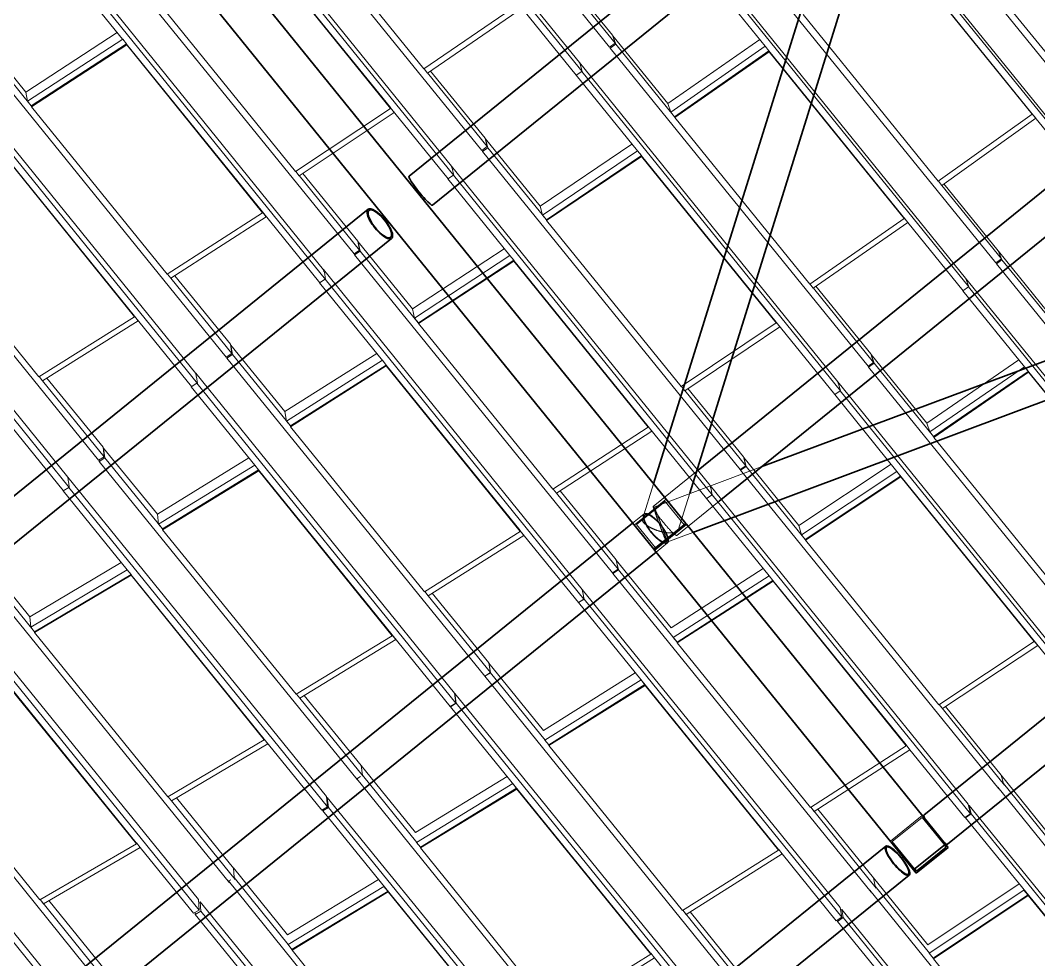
# Model space of a CAD drawing. Header units: millimetres. Extents: x 834681283 to 835686922, y 817551134 to 819407044.
# Drawn here: x 835279040 to 835286483, y 818106046 to 818112914 of the extents above; entities that cross this region are included whole.
import ezdxf

# ---------------------------------------------------------------- set-up
doc = ezdxf.new("R2010")
doc.units = ezdxf.units.MM
doc.header["$LTSCALE"] = 1200
doc.header["$MEASUREMENT"] = 0
for name, pattern in [('P01-MAGP-P-RF$0$P01_MS_01_N1-FloorPlan-PART2OFUPPERROOFSETTINGOUT$0$BH DASHED2', [3, 2, -1]), ('P01-MAGP-P-RF$0$P01_MS_01_N1-FloorPlan-PART2OFUPPERROOFSETTINGOUT$0$BH DASHED3', [2, 1, -1]), ('P01-MAGP-P-RF$0$PHANTOM', [2.5, 1.25, -0.25, 0.25, -0.25, 0.25, -0.25])]:
    doc.linetypes.add(name, pattern=pattern)
for name, color, linetype, lineweight in [('P01-MAGP-P-RF$0$MMH053__', 253, 'P01-MAGP-P-RF$0$PHANTOM', 40), ('P01-MAGP-P-RF$0$P01_MS_01_N1-FloorPlan-PART2OFUPPERROOFSETTINGOUT$0$S-BEAM', 253, 'Continuous', 35), ('P01-MAGP-P-RF$0$P01_MS_01_N1-FloorPlan-PART2OFUPPERROOFSETTINGOUT$0$S-BEAM-HIDN', 253, 'P01-MAGP-P-RF$0$P01_MS_01_N1-FloorPlan-PART2OFUPPERROOFSETTINGOUT$0$BH DASHED2', 18), ('P01-MAGP-P-RF$0$P01_MS_01_N1-FloorPlan-PART2OFUPPERROOFSETTINGOUT$0$S-COLS', 253, 'Continuous', 35), ('P01-MAGP-P-RF$0$P01_MS_01_N1-FloorPlan-PART2OFUPPERROOFSETTINGOUT$0$S-COLS-HIDN', 253, 'P01-MAGP-P-RF$0$P01_MS_01_N1-FloorPlan-PART2OFUPPERROOFSETTINGOUT$0$BH DASHED3', 18), ('P01-MAGP-P-RF$0$ROOF MESH HALF TONE$0$A-GLAZ', 253, 'Continuous', 9), ('P01-MAGP-P-RF$0$ROOF MESH HALF TONE$0$A-MASS', 253, 'Continuous', 9)]:
    doc.layers.add(name, color=color, linetype=linetype, lineweight=lineweight)

# ---------------------------------------------------------------- blocks, each defined once
blk = doc.blocks.new('P01-MAGP-P-RF$0$P01_MS_01_N1-FloorPlan-PART2OFUPPERROOFSETTINGOUT$0$Circular Hollow Sections - CHS273x10_PSB97-8449628-PART 2 OF  UPPER ROOF SETTING OUT')
at = {"layer": 'P01-MAGP-P-RF$0$P01_MS_01_N1-FloorPlan-PART2OFUPPERROOFSETTINGOUT$0$S-BEAM'}
for p, q in [((64377.8, 19085.9), (58086.5, 14680.7)), ((58236.8, 14452.7), (64534.4, 18862.3))]:
    blk.add_line(p, q, dxfattribs=at)
for major_axis, start_param, end_param in [((-78.3, 111.8), 0, 3.141593), ((-72.6, 103.6), 0, 3.141593), ((-78.3, 111.8), 3.141593, 6.283185), ((-72.6, 103.6), 3.141593, 6.283185)]:
    blk.add_ellipse((64456.1, 18974.1), major_axis=major_axis, ratio=0.124577, start_param=start_param, end_param=end_param, dxfattribs=at)
at = {"layer": 'P01-MAGP-P-RF$0$P01_MS_01_N1-FloorPlan-PART2OFUPPERROOFSETTINGOUT$0$S-BEAM-HIDN'}
for p, q in [((58086.5, 14680.7), (57753.7, 14447.7)), ((57910.3, 14224), (58236.7, 14452.6))]:
    blk.add_line(p, q, dxfattribs=at)
blk.add_ellipse((57832, 14335.9), major_axis=(-78.3, 111.8), ratio=0.124577, start_param=0, end_param=3.141593, dxfattribs=at)
blk = doc.blocks.new('P01-MAGP-P-RF$0$P01_MS_01_N1-FloorPlan-PART2OFUPPERROOFSETTINGOUT$0$Circular Hollow Sections - CHS273x10_PSB97-8447826-PART 2 OF  UPPER ROOF SETTING OUT')
at = {"layer": 'P01-MAGP-P-RF$0$P01_MS_01_N1-FloorPlan-PART2OFUPPERROOFSETTINGOUT$0$S-BEAM'}
for p, q in [((57594.4, 14336.1), (50467.7, 9346)), ((50624.3, 9122.4), (57751, 14112.5))]:
    blk.add_line(p, q, dxfattribs=at)
at = {"layer": 'P01-MAGP-P-RF$0$P01_MS_01_N1-FloorPlan-PART2OFUPPERROOFSETTINGOUT$0$S-BEAM-HIDN'}
for p, q in [((57682.3, 14397.7), (57594.4, 14336.2)), ((57751, 14112.5), (57838.9, 14174.1))]:
    blk.add_line(p, q, dxfattribs=at)
for major_axis, start_param, end_param in [((-72.6, 103.6), 0, 3.141593), ((-78.3, 111.8), 0.416824, 3.141593), ((-78.3, 111.8), 0, 0.413005), ((-78.3, 111.8), 4.622952, 6.283185), ((-72.6, 103.6), 4.518113, 6.283185), ((-78.3, 111.8), 4.614517, 4.620725), ((-78.3, 111.8), 3.141593, 4.612216), ((-72.6, 103.6), 4.506625, 4.515239), ((-72.6, 103.6), 3.141593, 4.50389)]:
    blk.add_ellipse((57760.6, 14285.9), major_axis=major_axis, ratio=0.330064, start_param=start_param, end_param=end_param, dxfattribs=at)
blk = doc.blocks.new('P01-MAGP-P-RF$0$P01_MS_01_N1-FloorPlan-PART2OFUPPERROOFSETTINGOUT$0$Circular Hollow Sections - CHS273x10_PSB97-8447634-PART 2 OF  UPPER ROOF SETTING OUT')
at = {"layer": 'P01-MAGP-P-RF$0$P01_MS_01_N1-FloorPlan-PART2OFUPPERROOFSETTINGOUT$0$S-BEAM'}
for p, q in [((55825.4, 16759.8), (48782.2, 11828.1)), ((48938.8, 11604.5), (55981.9, 16536.1))]:
    blk.add_line(p, q, dxfattribs=at)
for major_axis, start_param, end_param in [((-78.3, 111.8), 0, 3.141593), ((-72.6, 103.6), 0, 3.141593), ((-78.3, 111.8), 3.141593, 6.283185), ((-72.6, 103.6), 3.141593, 6.283185)]:
    blk.add_ellipse((55903.6, 16648), major_axis=major_axis, ratio=0.344025, start_param=start_param, end_param=end_param, dxfattribs=at)
blk = doc.blocks.new('P01-MAGP-P-RF$0$P01_MS_01_N1-FloorPlan-PART2OFUPPERROOFSETTINGOUT$0$Circular Hollow Sections - CHS273x10_PSB97-8467866-PART 2 OF  UPPER ROOF SETTING OUT')
at = {"layer": 'P01-MAGP-P-RF$0$P01_MS_01_N1-FloorPlan-PART2OFUPPERROOFSETTINGOUT$0$S-BEAM'}
for p, q in [((63246, 21955.8), (56140.7, 16980.6)), ((56297.2, 16756.9), (63402.6, 21732.1))]:
    blk.add_line(p, q, dxfattribs=at)
blk.add_ellipse((56219, 16868.7), major_axis=(-78.3, 111.8), ratio=0.116153, start_param=0, end_param=3.141593, dxfattribs=at)
blk = doc.blocks.new('P01-MAGP-P-RF$0$P01_MS_01_N1-FloorPlan-PART2OFUPPERROOFSETTINGOUT$0$Circular Hollow Sections - CHS273x10_PSB97-8780684-PART 2 OF  UPPER ROOF SETTING OUT')
at = {"layer": 'P01-MAGP-P-RF$0$P01_MS_01_N1-FloorPlan-PART2OFUPPERROOFSETTINGOUT$0$S-BEAM'}
for p, q in [((59725.7, 11832.9), (66818.7, 16799.5)), ((66102.9, 16631.6), (59569.1, 12056.5))]:
    blk.add_line(p, q, dxfattribs=at)
for start_param, end_param in [(0, 0.595723), (2.545869, 3.141593)]:
    blk.add_ellipse((59647.4, 11944.7), major_axis=(-78.3, 111.8), ratio=0.131623, start_param=start_param, end_param=end_param, dxfattribs=at)
at = {"layer": 'P01-MAGP-P-RF$0$P01_MS_01_N1-FloorPlan-PART2OFUPPERROOFSETTINGOUT$0$S-BEAM-HIDN'}
blk.add_ellipse((59647.4, 11944.7), major_axis=(-78.3, 111.8), ratio=0.131623, start_param=0.602188, end_param=2.539405, dxfattribs=at)
blk = doc.blocks.new('P01-MAGP-P-RF$0$P01_MS_01_N1-FloorPlan-PART2OFUPPERROOFSETTINGOUT$0$Circular Hollow Sections - CHS273x10_PSB97-8780690-PART 2 OF  UPPER ROOF SETTING OUT')
at = {"layer": 'P01-MAGP-P-RF$0$P01_MS_01_N1-FloorPlan-PART2OFUPPERROOFSETTINGOUT$0$S-BEAM'}
for p, q in [((59274.9, 11850.5), (53909.1, 8093.3)), ((54065.6, 7869.7), (59431.4, 11626.9))]:
    blk.add_line(p, q, dxfattribs=at)
for centre, major_axis, start_param, end_param in [((59353.2, 11738.7), (-78.3, 111.8), 0, 3.141593), ((59353.2, 11738.7), (-72.6, 103.6), 0, 3.141593), ((59353.2, 11738.7), (-78.3, 111.8), 3.141593, 6.283185), ((59353.2, 11738.7), (-72.6, 103.6), 3.141593, 6.283185), ((53987.4, 7981.5), (-78.3, 111.8), 0, 0.054392), ((53987.4, 7981.5), (-78.3, 111.8), 3.104304, 3.141593)]:
    blk.add_ellipse(centre, major_axis=major_axis, ratio=0.264326, start_param=start_param, end_param=end_param, dxfattribs=at)
at = {"layer": 'P01-MAGP-P-RF$0$P01_MS_01_N1-FloorPlan-PART2OFUPPERROOFSETTINGOUT$0$S-BEAM-HIDN'}
blk.add_ellipse((53987.4, 7981.5), major_axis=(-78.3, 111.8), ratio=0.264326, start_param=0.054756, end_param=3.10394, dxfattribs=at)
blk = doc.blocks.new('P01-MAGP-P-RF$0$P01_MS_01_N1-FloorPlan-PART2OFUPPERROOFSETTINGOUT$0$Circular Hollow Sections - CHS273x8_PSB100-8780691-PART 2 OF  UPPER ROOF SETTING OUT')
at = {"layer": 'P01-MAGP-P-RF$0$P01_MS_01_N1-FloorPlan-PART2OFUPPERROOFSETTINGOUT$0$S-BEAM'}
for p, q in [((66659.1, 17081.3), (58561.2, 14679.8)), ((58029.7, 14237.4), (66527.5, 16757.5))]:
    blk.add_line(p, q, dxfattribs=at)
at = {"layer": 'P01-MAGP-P-RF$0$P01_MS_01_N1-FloorPlan-PART2OFUPPERROOFSETTINGOUT$0$S-BEAM-HIDN'}
for p, q in [((58561, 14679.7), (57757, 14441.3)), ((57834.6, 14179.6), (58029.7, 14237.4))]:
    blk.add_line(p, q, dxfattribs=at)
for major_axis, start_param, end_param in [((-38.8, 130.9), 0, 0.505064), ((-38.8, 130.9), 5.358513, 6.283185), ((-36.5, 123.2), 0, 0.429585), ((-38.8, 130.9), 0.50932, 1.481407), ((-36.5, 123.2), 5.432368, 6.283185), ((-36.5, 123.2), 0.433878, 3.141593), ((-36.5, 123.2), 3.455752, 5.427692), ((-38.8, 130.9), 3.141593, 5.355078), ((-38.8, 130.9), 1.483378, 3.141593), ((-36.5, 123.2), 3.141593, 3.42637)]:
    blk.add_ellipse((57795.8, 14310.4), major_axis=major_axis, ratio=0.043691, start_param=start_param, end_param=end_param, dxfattribs=at)
blk = doc.blocks.new('P01-MAGP-P-RF$0$P01_MS_01_N1-FloorPlan-PART2OFUPPERROOFSETTINGOUT$0$Circular Hollow Sections - CHS273x8_PSB100-8475727-PART 2 OF  UPPER ROOF SETTING OUT')
at = {"layer": 'P01-MAGP-P-RF$0$P01_MS_01_N1-FloorPlan-PART2OFUPPERROOFSETTINGOUT$0$S-BEAM'}
for p, q in [((59462.7, 18959.7), (57767, 14612.7)), ((58026, 14525.5), (59717, 18860.5))]:
    blk.add_line(p, q, dxfattribs=at)
for major_axis, start_param, end_param in [((-127.2, 49.6), 3.141593, 6.283185), ((-119.7, 46.7), 3.141593, 6.283185), ((-127.2, 49.6), 0, 3.141593), ((-119.7, 46.7), 0, 3.141593)]:
    blk.add_ellipse((59589.8, 18910.1), major_axis=major_axis, ratio=0.347416, start_param=start_param, end_param=end_param, dxfattribs=at)
at = {"layer": 'P01-MAGP-P-RF$0$P01_MS_01_N1-FloorPlan-PART2OFUPPERROOFSETTINGOUT$0$S-BEAM-HIDN'}
for p, q in [((57766.9, 14612.6), (57668.5, 14360.2)), ((57922.8, 14261), (58026, 14525.4))]:
    blk.add_line(p, q, dxfattribs=at)
for start_param, end_param in [(0, 2.60078), (2.605062, 3.141593)]:
    blk.add_ellipse((57795.6, 14310.6), major_axis=(-127.2, 49.6), ratio=0.347416, start_param=start_param, end_param=end_param, dxfattribs=at)
blk = doc.blocks.new('P01-MAGP-P-RF$0$ROOF MESH HALF TONE')
at = {"layer": 'P01-MAGP-P-RF$0$ROOF MESH HALF TONE$0$A-GLAZ', "lineweight": 5}
for p, q in [((55950.6, 20273.1), (57669.2, 17820)), ((57440.8, 17722.4), (55720.6, 20180.8)), ((55733, 20118.5), (57456.1, 17656)), ((54966.1, 19583.8), (56684.4, 17131.3)), ((56455.7, 17032.3), (54735.8, 19490.7)), ((54745.1, 19425.9), (56468.2, 16962.9)), ((59643, 19192.3), (61362.1, 16737.6)), ((61130.9, 16644.1), (59410.2, 19102.4)), ((56304.4, 17755.6), (55395.3, 19053)), ((59430.3, 19042), (61153.1, 16580.7)), ((53981.9, 18894.8), (55700.2, 16442.9)), ((55470.4, 16341.9), (53750.7, 18800.4)), ((56039.9, 17490), (55132.4, 18787)), ((55133.2, 18781.5), (56040.7, 17484.4)), ((53714.3, 18709.7), (54122.7, 18125.8)), ((53757, 18733.3), (55480.3, 16269.8)), ((60987.2, 17357.7), (60085.1, 18645.7)), ((58657.6, 18502.3), (60376.3, 16048.7)), ((57318, 18407.4), (57711.5, 17845.7)), ((57336.3, 18418.5), (57695.6, 17905.7)), ((60146.6, 15953.5), (58425.6, 18412.7)), ((60714.1, 17121.4), (59812.9, 18409)), ((59814.6, 18403.8), (60715.8, 17116.2)), ((55315.9, 17072), (54408.8, 18366.3)), ((58399.7, 18324.2), (58803.4, 17747.3)), ((58442.1, 18349.5), (60165.2, 15887.3)), ((53034.2, 18297.2), (53390, 17789.6)), ((52998, 18206.1), (54716.3, 15754.7)), ((53040.8, 18229.7), (53422.3, 17685.5)), ((54087, 18176.8), (53390, 17789.7)), ((57026.9, 18179.8), (56304.4, 17755.6)), ((57025.8, 18185.1), (57412.2, 17632.9)), ((54485.2, 15650.9), (52765.4, 18109.9)), ((53396.8, 17722.6), (54123.2, 18126)), ((53422.7, 17685.7), (54149, 18089.1)), ((54149, 18089.1), (54123.2, 18126)), ((55053.7, 16794.9), (54148.6, 18088.9)), ((54148.6, 18088.9), (54149.1, 18083.1)), ((56328.9, 17723.6), (57051.4, 18147.8)), ((52768.7, 18040.4), (54491.9, 15576.5)), ((53422.8, 17679.7), (54149.1, 18083.1)), ((54149.1, 18083.1), (55054.3, 16789.1)), ((59997.3, 16673.5), (59096.6, 17959.3)), ((57711.5, 17845.7), (57695.6, 17905.7)), ((57698.4, 17901.5), (58064.9, 17378.4)), ((57698.4, 17901.5), (57715.1, 17838.1)), ((53390, 17789.7), (53396.8, 17722.6)), ((57669.2, 17820), (57711.5, 17845.7)), ((57672.7, 17812.7), (57670.5, 17820.8)), ((57715.1, 17838.1), (57672.7, 17812.7)), ((57672.7, 17812.7), (59391, 15360)), ((57715.1, 17838.1), (58107.2, 17278.4)), ((58767.3, 17798.9), (58064.9, 17378.4)), ((53396.8, 17722.6), (53422.7, 17685.7)), ((56305.9, 17756.5), (56328.9, 17723.6)), ((56329.3, 17723.9), (56726.9, 17156.4)), ((56351.4, 17736.9), (56714.4, 17219)), ((57440.8, 17722.7), (57442.7, 17712.9)), ((59162.1, 15262.5), (57440.8, 17722.7)), ((58081.9, 17315.3), (58803.7, 17747.5)), ((58829.4, 17710.8), (58803.7, 17747.5)), ((53422.7, 17685.7), (53422.3, 17685.5)), ((53422.8, 17679.7), (53422.3, 17685.5)), ((54327.7, 16388.7), (53422.8, 17679.7)), ((57453.8, 17656.9), (57411.2, 17632.3)), ((57456.1, 17656), (57445.4, 17710)), ((57453.8, 17656.9), (59177.2, 15193.9)), ((58107.6, 17278.6), (58829.4, 17710.8)), ((58108.6, 17273), (58830.5, 17705.1)), ((58829.1, 17710.6), (60122, 15863.1)), ((59728.6, 16425.1), (58829.1, 17710.6)), ((58829.1, 17710.6), (58830.5, 17705.1)), ((58830.5, 17705.1), (59730.1, 16419.7)), ((57411.2, 17632.3), (57410.6, 17635.3)), ((57411.2, 17632.3), (57819.6, 17048.5)), ((52014.5, 17517.7), (53732.7, 15066.6)), ((53500.4, 14958.6), (51779.8, 17418.9)), ((56040.7, 17484.4), (55315.9, 17072)), ((55340.6, 17040.3), (56065.4, 17452.7)), ((56039.9, 17490), (56040.7, 17484.4)), ((56039.9, 17489.9), (56423.9, 16941.1)), ((56065.4, 17452.7), (56040, 17488.9)), ((51780.2, 17347.1), (53503.3, 14883.3)), ((54067.2, 16099.6), (53164.6, 17390.3)), ((53164.9, 17384.3), (54067.5, 16093.6)), ((58064.9, 17378.4), (58081.9, 17315.3)), ((58081.9, 17315.3), (58107.6, 17278.6)), ((58107.5, 17278.6), (58107.2, 17278.4)), ((58108.6, 17273), (58107.2, 17278.4)), ((59007.6, 15989.9), (58108.6, 17273)), ((56726.9, 17156.4), (56714.4, 17219)), ((56717.5, 17214.1), (57081.4, 16694.9)), ((56717.5, 17214.1), (56730.8, 17148)), ((56684.4, 17131.3), (56726.9, 17156.4)), ((56688.1, 17123.4), (56686.3, 17132.5)), ((56730.8, 17148), (56688.1, 17123.4)), ((56688.1, 17123.4), (58406.3, 14671.5)), ((56730.8, 17148), (57120.2, 16592.4)), ((60714.1, 17121.4), (61110.3, 16555.3)), ((60714.1, 17121.4), (60715.8, 17116.2)), ((60739.6, 17084.5), (60714.5, 17120.3)), ((55317.7, 17073), (55340.6, 17040.3)), ((55366.8, 17055.2), (55733.3, 16532.3)), ((57783, 17100.9), (57081.4, 16694.9)), ((57095, 16629.2), (57820, 17048.7)), ((57845.7, 17012.1), (57820, 17048.7)), ((60715.8, 17116.2), (59997.3, 16673.5)), ((60021, 16641.8), (60739.6, 17084.5)), ((53339.6, 15705.9), (52437, 16993.3)), ((55341, 17040.6), (55742.8, 16467.2)), ((56455.7, 17032.6), (56457.6, 17019.8)), ((58177.7, 14570.9), (56455.7, 17032.6)), ((56468.2, 16962.9), (56460.5, 17016.8)), ((57120.6, 16592.6), (57845.7, 17012.1)), ((57121.3, 16586.7), (57846.4, 17006.2)), ((58742.8, 15729.1), (57845.3, 17011.9)), ((57845.3, 17011.9), (57846.4, 17006.2)), ((57846.4, 17006.2), (58743.9, 15723.5)), ((56422.8, 16940.5), (56422.4, 16943.2)), ((56465.6, 16964.3), (56422.8, 16940.5)), ((56422.8, 16940.5), (56836, 16349.8)), ((56465.6, 16964.3), (58189.2, 14500.5)), ((55054.3, 16789.1), (54327.7, 16388.7)), ((54352.5, 16357.3), (55079.1, 16757.7)), ((55053.7, 16794.9), (55054.3, 16789.1)), ((55053.7, 16794.8), (55435.5, 16249.1)), ((55079.1, 16757.7), (55053.8, 16793.9)), ((57081.4, 16694.9), (57095, 16629.2)), ((59998.3, 16674.2), (60021, 16641.8)), ((57095, 16629.2), (57120.6, 16592.6)), ((60021.3, 16641.9), (60418.6, 16074.8)), ((60036.8, 16651.5), (60398.3, 16135.4)), ((55742.8, 16467.2), (55733.3, 16532.3)), ((55734.3, 16525.5), (55736.7, 16526.9)), ((55736.7, 16526.9), (56098.3, 16011)), ((55736.7, 16526.9), (55746.9, 16458.3)), ((57120.6, 16592.6), (57120.2, 16592.4)), ((57121.3, 16586.7), (57120.2, 16592.4)), ((58018.3, 15306.6), (57121.3, 16586.7)), ((55700.2, 16442.9), (55742.8, 16467.2)), ((55746.9, 16458.3), (55704.1, 16434.4)), ((55746.9, 16458.3), (56133.9, 15906.1)), ((54329.7, 16389.9), (54352.5, 16357.3)), ((55704.1, 16434.4), (55702.6, 16444.3)), ((55704.1, 16434.4), (57422, 13983.4)), ((56798.8, 16403), (56098.3, 16011.1)), ((59730.1, 16419.7), (59007.6, 15989.9)), ((59031.5, 15958.4), (59754, 16388.2)), ((59728.6, 16425.1), (59730.1, 16419.7)), ((59754, 16388.2), (59728.9, 16424)), ((54353, 16357.6), (54759, 15778.3)), ((54382.4, 16373.8), (54752.4, 15845.8)), ((55470.4, 16342.3), (55472, 16325.9)), ((57193.8, 13878.2), (55470.4, 16342.3)), ((55480.3, 16269.8), (55475.3, 16322.9)), ((56108.8, 15942.9), (56836.5, 16350)), ((56134.4, 15906.4), (56862, 16313.5)), ((56134.8, 15900.2), (56862.4, 16307.3)), ((56862, 16313.5), (56836.5, 16350)), ((57756.7, 15033.5), (56861.6, 16313.2)), ((56861.6, 16313.2), (56862.4, 16307.3)), ((56862.4, 16307.3), (57757.6, 15027.7)), ((55434.4, 16248.5), (55434.1, 16251)), ((55477.3, 16271.6), (55434.4, 16248.5)), ((55434.4, 16248.5), (55852.5, 15650.7)), ((55477.3, 16271.6), (57201, 13807)), ((54067.5, 16093.6), (53339.6, 15705.9)), ((54067.2, 16099.6), (54067.5, 16093.6)), ((54067.3, 16099.5), (54447, 15556.6)), ((54092.6, 16062.5), (54067.3, 16098.6)), ((60418.6, 16074.8), (60398.3, 16135.4)), ((60400.4, 16132.2), (60774.2, 15598.5)), ((60400.4, 16132.2), (60421.6, 16068.7)), ((53364.6, 15674.8), (54092.6, 16062.5)), ((56098.3, 16011.1), (56108.8, 15942.9)), ((60376.3, 16048.7), (60418.6, 16074.8)), ((60379.2, 16042.9), (60377.1, 16049.1)), ((60421.6, 16068.7), (60379.2, 16042.9)), ((60379.2, 16042.9), (62098.3, 13588.4)), ((60421.6, 16068.7), (60820.8, 15498.8)), ((56108.8, 15942.9), (56134.4, 15906.4)), ((59008.9, 15990.7), (59031.5, 15958.4)), ((59031.9, 15958.6), (59433.5, 15385.3)), ((59051.4, 15970.2), (59416.8, 15448.8)), ((60146.5, 15953.7), (60149, 15944.5)), ((61868.7, 13493.4), (60146.5, 15953.7)), ((60165.2, 15887.3), (60150.8, 15942.5)), ((56134.3, 15906.3), (56133.9, 15906.1)), ((56134.8, 15900.2), (56133.9, 15906.1)), ((57029.5, 14623.7), (56134.8, 15900.2)), ((60121.2, 15862.7), (60120.6, 15865)), ((60163.8, 15887.7), (60121.2, 15862.7)), ((60121.2, 15862.7), (60531.5, 15276.5)), ((60163.8, 15887.7), (61886, 13427.4)), ((54759, 15778.3), (54752.4, 15845.8)), ((54753.2, 15838.2), (54756.2, 15839.8)), ((54756.2, 15839.8), (55115.7, 15327)), ((54756.2, 15839.8), (54763.4, 15768.8)), ((53341.9, 15707.1), (53364.6, 15674.8)), ((54716.3, 15754.7), (54759, 15778.3)), ((54720.4, 15745.7), (54719.3, 15756.3)), ((54763.4, 15768.8), (54720.4, 15745.7)), ((54720.4, 15745.7), (56438.1, 13295.4)), ((54763.4, 15768.8), (55148.2, 15219.8)), ((55814.6, 15704.9), (55115.7, 15327.1)), ((58743.9, 15723.5), (58018.3, 15306.6)), ((58742.8, 15729.1), (59133.7, 15170.5)), ((58742.8, 15729.1), (58743.9, 15723.5)), ((58768, 15692.3), (58743, 15728)), ((53365.1, 15675), (53775.5, 15089.5)), ((53398.1, 15692.6), (53771.9, 15159.4)), ((54485.1, 15651.4), (54486.4, 15628.8)), ((56208.6, 13186.9), (54485.1, 15651.4)), ((55123.2, 15256.5), (55853, 15651)), ((55878.5, 15614.5), (55853, 15651)), ((58042.4, 15275.5), (58768, 15692.3)), ((54489.1, 15578.4), (54446.1, 15556.1)), ((54446.1, 15556.1), (54868.9, 14951.6)), ((54449.1, 15553.6), (54452.5, 15555.4)), ((54489.1, 15578.4), (56212.6, 13113.9)), ((54491.9, 15576.5), (54489.5, 15626.4)), ((55148.7, 15220.1), (55878.5, 15614.5)), ((55148.8, 15213.7), (55878.6, 15608.2)), ((56770.4, 14338.2), (55878, 15614.3)), ((55878, 15614.3), (55878.6, 15608.2)), ((55878.6, 15608.2), (56771, 14332.1)), ((59433.5, 15385.3), (59416.8, 15448.8)), ((59419.1, 15445.2), (59789.8, 14916)), ((59419.1, 15445.2), (59436.5, 15379.1)), ((53080.6, 15404.2), (53459.1, 14862.9)), ((59391, 15360), (59433.5, 15385.3)), ((59393.9, 15354), (59392.2, 15360.6)), ((59436.5, 15379.1), (59393.9, 15354)), ((59393.9, 15354), (61113.2, 12899.5)), ((59436.5, 15379.1), (59832.6, 14813.6)), ((55115.7, 15327.1), (55123.2, 15256.5)), ((58019.9, 15307.6), (58042.4, 15275.5)), ((58020.3, 15307.8), (58026.2, 15299.4)), ((58042.8, 15275.7), (58448.9, 14696.1)), ((58066.4, 15289.2), (58435.6, 14762.2)), ((59162, 15262.7), (59164.7, 15249.8)), ((60883.6, 12803.5), (59162, 15262.7)), ((60493.7, 15330.5), (59789.8, 14916)), ((59807.4, 14850), (60531.7, 15276.6)), ((60531.5, 15276.5), (61843.4, 13402.3)), ((60557.1, 15240.4), (60531.7, 15276.6)), ((55123.2, 15256.5), (55148.7, 15220.1)), ((55148.6, 15220.1), (55148.2, 15219.8)), ((55148.8, 15213.7), (55148.2, 15219.8)), ((56040.9, 13941.1), (55148.8, 15213.7)), ((59175.8, 15194.4), (59133, 15170.1)), ((59177.2, 15193.9), (59166.4, 15248.2)), ((59175.8, 15194.4), (60897.4, 12735.1)), ((60556.9, 15240.2), (59832.6, 14813.6)), ((59832.8, 14813.8), (60557.1, 15240.4)), ((59834.1, 14808), (60558.4, 15234.6)), ((60556.9, 15240.2), (60558.4, 15234.6)), ((60558.4, 15234.6), (61447.6, 13964.3)), ((53775.5, 15089.5), (53771.9, 15159.4)), ((53772.3, 15151.7), (53775.6, 15153.4)), ((53775.6, 15153.4), (54133.3, 14643.2)), ((53775.6, 15153.4), (53779.9, 15080)), ((59133, 15170.1), (59547.1, 14578.7)), ((53732.7, 15066.6), (53775.5, 15089.5)), ((53736.8, 15057.7), (53736.2, 15068.5)), ((53779.9, 15080), (53736.8, 15057.7)), ((53736.8, 15057.7), (55454.8, 12607.2)), ((53779.9, 15080), (54162.8, 14533.8)), ((54830.3, 15006.7), (54133.3, 14643.2)), ((57757.6, 15027.7), (57029.5, 14623.7)), ((57053.7, 14592.8), (57781.9, 14996.8)), ((57756.7, 15033.5), (57757.6, 15027.7)), ((57756.8, 15033.5), (58145.8, 14477.4)), ((57781.9, 14996.8), (57756.9, 15032.4)), ((53500.4, 14959.4), (53501.1, 14920.2)), ((55222.7, 12497.6), (53500.4, 14959.4)), ((53503.3, 14883.3), (53503.1, 14918)), ((54137.9, 14570.3), (54869.3, 14951.8)), ((54163.2, 14527.5), (54894.6, 14908.9)), ((54163.3, 14534), (54894.7, 14915.5)), ((54894.7, 14915.5), (54869.3, 14951.8)), ((55784, 13643), (54894.3, 14915.2)), ((54894.3, 14915.2), (54894.6, 14908.9)), ((54894.6, 14908.9), (55784.3, 13636.7)), ((59789.8, 14916), (59807.4, 14850)), ((53501.8, 14884.3), (53458.7, 14862.7)), ((53458.7, 14862.7), (53884.9, 14253.5)), ((53460.4, 14861.1), (53465.7, 14863.8)), ((53501.8, 14884.3), (55224.2, 12422.6)), ((59807.4, 14850), (59832.8, 14813.8)), ((59834.1, 14808), (59832.6, 14813.6)), ((58448.9, 14696.1), (58435.6, 14762.2)), ((58437.8, 14758.9), (58805.7, 14233.5)), ((58437.8, 14758.9), (58451.6, 14690.4)), ((60722.9, 13539.1), (59834.1, 14808)), ((58406.3, 14671.5), (58448.9, 14696.1)), ((58408.9, 14666.1), (58407.6, 14672.2)), ((58451.6, 14690.4), (58408.9, 14666.1)), ((58408.9, 14666.1), (60128.7, 12210.5)), ((58451.6, 14690.4), (58844.9, 14128.9)), ((54133.3, 14643.2), (54137.9, 14570.3)), ((57031.4, 14624.8), (57053.7, 14592.8)), ((57054.2, 14593.1), (57464.8, 14007.2)), ((57081.5, 14608.2), (57454.7, 14075.8)), ((59508.9, 14633.2), (58805.7, 14233.5)), ((54137.9, 14570.3), (54163.3, 14534)), ((54163.3, 14534), (54162.8, 14533.8)), ((54163.2, 14527.5), (54162.8, 14533.8)), ((55052.7, 13258.7), (54163.2, 14527.5)), ((58177.7, 14571.1), (58180.4, 14553.3)), ((59898.2, 12114.3), (58177.7, 14571.1)), ((58189.2, 14500.5), (58181.6, 14552.3)), ((58819.7, 14165.2), (59547.2, 14578.8)), ((59572.4, 14542.4), (58844.9, 14128.9)), ((58845.1, 14129), (59572.6, 14542.5)), ((58846.1, 14123), (59573.6, 14536.6)), ((59547.1, 14578.7), (60854.6, 12710.8)), ((59572.6, 14542.5), (59547.2, 14578.8)), ((59572.4, 14542.4), (59573.6, 14536.6)), ((59573.6, 14536.6), (60461.8, 13267.9)), ((52794.4, 14468.2), (53150.9, 13959.5)), ((58188.2, 14500.8), (58145.3, 14477.2)), ((58145.3, 14477.2), (58562, 13882.2)), ((58146.3, 14476.6), (58154, 14480.9)), ((58188.2, 14500.8), (59908.7, 12043.9)), ((52753, 14371.3), (54472.1, 11918.1)), ((52796.1, 14392.9), (53177.8, 13848.2)), ((53845.7, 14309.6), (53150.9, 13959.6)), ((56771, 14332.1), (56040.9, 13941.1)), ((56065.3, 13910.5), (56795.5, 14301.5)), ((56770.4, 14338.2), (56771, 14332.1)), ((56770.5, 14338.1), (57158.1, 13783.9)), ((56795.5, 14301.5), (56770.6, 14337)), ((54236.5, 11810.9), (52516.7, 14265.7)), ((53152.7, 13884.6), (53885.2, 14253.6)), ((53178, 13848.3), (53910.6, 14217.4)), ((53910.6, 14217.4), (53885.2, 14253.6)), ((54797.7, 12948.8), (53910.3, 14217.3)), ((53910.3, 14217.3), (53910.4, 14210.8)), ((58805.7, 14233.5), (58819.7, 14165.2)), ((52473, 14168.2), (53811.5, 12257.6)), ((52516.1, 14189.3), (54235.9, 11734.6)), ((53177.9, 13841.8), (53910.4, 14210.8)), ((53910.4, 14210.8), (54797.9, 12942.4)), ((58819.7, 14165.2), (58845.1, 14129)), ((57464.8, 14007.2), (57454.7, 14075.8)), ((57456.3, 14073.2), (57821.8, 13551.2)), ((57456.3, 14073.2), (57466.8, 14002.9)), ((58846.1, 14123), (58844.9, 14128.9)), ((59734.1, 12855.2), (58846.1, 14123)), ((57422, 13983.4), (57464.8, 14007.2)), ((57466.8, 14002.9), (57423.9, 13979.3)), ((57466.8, 14002.9), (57857.7, 13444.7)), ((53150.9, 13959.6), (53152.7, 13884.6)), ((56043.1, 13942.3), (56065.3, 13910.5)), ((56096.9, 13927.4), (56473.9, 13389.6)), ((57423.9, 13979.3), (57423.2, 13984)), ((57423.9, 13979.3), (59144.9, 11521.3)), ((58523.5, 13937.1), (57821.8, 13551.2)), ((53152.7, 13884.6), (53178, 13848.3)), ((53178, 13848.3), (53177.8, 13848.2)), ((53177.9, 13841.8), (53177.8, 13848.2)), ((56065.9, 13910.8), (56481.1, 13318.5)), ((57193.7, 13878.4), (57198.6, 13831.6)), ((58912.2, 11426.4), (57193.7, 13878.4)), ((57832.3, 13480.9), (58562, 13882.1)), ((57857.6, 13444.7), (58587.3, 13845.9)), ((58587.4, 13845.9), (57857.7, 13444.7)), ((58587.3, 13845.9), (58562, 13882.1)), ((58562, 13882.1), (58566.7, 13875.5)), ((58587.4, 13845.9), (59475.2, 12578.1)), ((59475.2, 12578.1), (58587.4, 13845.9)), ((58587.4, 13845.9), (58588.3, 13839.9)), ((54065.3, 12575.4), (53177.9, 13841.8)), ((57158.1, 13783.9), (57201, 13807)), ((57201.3, 13806.6), (57158.3, 13783.5)), ((57158.3, 13783.5), (58490.1, 11883.2)), ((57201, 13807), (57198.6, 13831.5)), ((57199, 13828), (57201.3, 13806.6)), ((57201.3, 13806.6), (58919.7, 11354.6)), ((57858.6, 13438.7), (58588.3, 13839.9)), ((58588.3, 13839.9), (59476.1, 12572.1)), ((51768.3, 13687.4), (53490.1, 11227.2)), ((55784.3, 13636.7), (55052.7, 13258.7)), ((55784, 13643), (56169.6, 13091.6)), ((55784, 13643), (55784.3, 13636.7)), ((55808.9, 13606.5), (55784, 13642)), ((53250.1, 11127.8), (51534.7, 13570.3)), ((55077.3, 13228.5), (55808.9, 13606.5)), ((51532.6, 13493.7), (53248.1, 11051.2)), ((52925.3, 13516), (53812.4, 12249.7)), ((57832.3, 13480.9), (57857.6, 13444.7)), ((57858.6, 13438.7), (57857.7, 13444.7)), ((58746.4, 12170.6), (57858.6, 13438.7)), ((56481.1, 13318.5), (56473.9, 13389.6)), ((56474.3, 13388.8), (56837.6, 12869.6)), ((56474.3, 13388.8), (56481.6, 13317.3)), ((55055.2, 13260), (55077.3, 13228.5)), ((56438.1, 13295.4), (56481.1, 13318.5)), ((56481.6, 13317.3), (56438.7, 13294.3)), ((56438.7, 13294.3), (58161.7, 10831.3)), ((56481.6, 13317.3), (56845, 12798)), ((60461.8, 13267.9), (59734.1, 12855.2)), ((60460.6, 13273.7), (60461.8, 13267.9)), ((60485.8, 13237.4), (60460.7, 13273.4)), ((55077.8, 13228.7), (55497.8, 12629.6)), ((55112.4, 13246.6), (55491.6, 12705.7)), ((56212.6, 13113.9), (56208.6, 13186.9)), ((56210.5, 13184.2), (56215.3, 13111.7)), ((57925.8, 10740.5), (56210.5, 13184.2)), ((57537.3, 13242.7), (56837.6, 12869.6)), ((56844.6, 12797.7), (57575.5, 13187.5)), ((57600.9, 13151.2), (57575.5, 13187.5)), ((59758.2, 12824.7), (60485.8, 13237.4)), ((53079.8, 11889.6), (52192.6, 13157.2)), ((56169.6, 13091.6), (56212.6, 13113.9)), ((56215.3, 13111.7), (56172.3, 13089.1)), ((56215.3, 13111.7), (57930.5, 10668)), ((57601.3, 13151.4), (56870.4, 12761.6)), ((56871, 12755.5), (57601.9, 13145.3)), ((57601.3, 13151.4), (57601.9, 13145.3)), ((57601.9, 13145.3), (58490.8, 11877)), ((56172.3, 13089.1), (56172, 13092.8)), ((56172.3, 13089.1), (57505.9, 11189.2)), ((54797.9, 12942.4), (54065.3, 12575.4)), ((54090.3, 12545.5), (54822.8, 12912.4)), ((54797.7, 12948.8), (54797.9, 12942.4)), ((54797.8, 12948.8), (55181.1, 12400.9)), ((54822.8, 12912.4), (54797.8, 12948.3)), ((59736.1, 12856.3), (59758.2, 12824.7)), ((59736.2, 12856.4), (60171.5, 12234.8)), ((59782.7, 12838.6), (60153.4, 12309.3)), ((56844.6, 12797.7), (56870, 12761.4)), ((56867.5, 12765.8), (56870.4, 12761.6)), ((56870, 12761.4), (56870.3, 12761.6)), ((56871, 12755.5), (56870.4, 12761.6)), ((57760.1, 11484.6), (56871, 12755.5)), ((55491.6, 12706), (55852.7, 12189)), ((55491.6, 12706), (55495.8, 12634.2)), ((55481.2, 12626.6), (55452.8, 12611.6)), ((55452.8, 12611.6), (57179, 10140.3)), ((55495.8, 12634.2), (55857.2, 12116.8)), ((54068.3, 12576.9), (54090.3, 12545.5)), ((54090.6, 12545.7), (54515.2, 11939.8)), ((54128.4, 12564.6), (54507.7, 12023.3)), ((56549.6, 12551.6), (55852.7, 12188.8)), ((59476.1, 12572.1), (58746.4, 12170.6)), ((58770.9, 12140.4), (59500.6, 12541.9)), ((59500.6, 12541.9), (59475.2, 12578.1)), ((59475.2, 12578.1), (59476.1, 12572.1)), ((59500.5, 12541.9), (59865.8, 12020.3)), ((55224.2, 12422.6), (55222.7, 12497.6)), ((55222.9, 12486.5), (55228.3, 12489.3)), ((55228.3, 12489.3), (55230.8, 12417.3)), ((56939.5, 10057), (55228.3, 12489.3)), ((55856.2, 12116.2), (56587, 12496.6)), ((56613.4, 12460.6), (55882.7, 12080.3)), ((55883.1, 12074.1), (56613.8, 12454.4)), ((56612.5, 12460.1), (56587, 12496.6)), ((56613.4, 12460.6), (56613.8, 12454.4)), ((56613.8, 12454.4), (57506.3, 11183)), ((55181.1, 12400.9), (55224.2, 12422.6)), ((55187.9, 12394.9), (55187.6, 12404.2)), ((55230.8, 12417.3), (55187.9, 12394.9)), ((55187.9, 12394.9), (56523.2, 10496.9)), ((55230.8, 12417.3), (56942, 9985)), ((60153.2, 12310.2), (60517.5, 11788.8)), ((60153.2, 12310.2), (60165.1, 12248.1)), ((53812.4, 12249.7), (53079.8, 11889.6)), ((53105.3, 11860), (53838, 12220.1)), ((53812.5, 12256.2), (53811.5, 12257.6)), ((53812.5, 12256.2), (53812.4, 12249.7)), ((53838, 12220.1), (53812.7, 12256.3)), ((53837.9, 12220), (54192.8, 11713.4)), ((60122.6, 12223.1), (61851.2, 9748.6)), ((60165.1, 12248.1), (60529.7, 11726.1)), ((58748.8, 12171.9), (59184.7, 11549.4)), ((58748.9, 12171.9), (58770.9, 12140.4)), ((58798.8, 12155.7), (59170.7, 11624.6)), ((55856.2, 12116.2), (55881.7, 12079.8)), ((55881.7, 12079.8), (55882.7, 12080.3)), ((55883.1, 12074.1), (55882.7, 12080.3)), ((56776, 10795.9), (55883.1, 12074.1)), ((59908.7, 12043.9), (59898.2, 12114.3)), ((59900, 12102), (59904.5, 12104.6)), ((59904.5, 12104.6), (59913.6, 12041.7)), ((61615.2, 9670.2), (59904.5, 12104.6)), ((54507.7, 12024.3), (54866.8, 11509.1)), ((54507.7, 12024.3), (54509.1, 11953.8)), ((59865.8, 12020.3), (59908.7, 12043.9)), ((59871.1, 12017.1), (59870.3, 12022.8)), ((59913.6, 12041.7), (59871.1, 12017.1)), ((59871.1, 12017.1), (61204.2, 10120.1)), ((59913.6, 12041.7), (61624.3, 9607.4)), ((54481.8, 11939.5), (54466.3, 11931.4)), ((54466.3, 11931.4), (56196.6, 9448.4)), ((54472.1, 11918.1), (54474.6, 11919.4)), ((54509.1, 11953.8), (54506.3, 11952.4)), ((54509.1, 11953.8), (54868.7, 11437.9)), ((53083.2, 11891.3), (53528.8, 11254.6)), ((53083.4, 11891.4), (53105.3, 11860)), ((53145.4, 11879.7), (53522.6, 11340.7)), ((55560.1, 11865.8), (54866.7, 11508.9)), ((58490.8, 11877), (57760.1, 11484.6)), ((57785.3, 11454.6), (58515.9, 11847.1)), ((58490.1, 11883.2), (58490.8, 11877)), ((58515.9, 11847.1), (58490.5, 11883.4)), ((58515.5, 11846.9), (58876.7, 11331.6)), ((54235.9, 11734.6), (54236.5, 11810.9)), ((54236.3, 11789.1), (54247.2, 11794.9)), ((54247.2, 11794.9), (54248.1, 11725.4)), ((55954.1, 9375.3), (54247.2, 11794.9)), ((54866.9, 11436.7), (55595.8, 11812)), ((55623.2, 11776.1), (54894.4, 11401)), ((54894.6, 11394.8), (55623.4, 11770)), ((55595.8, 11812), (55595.8, 11815.1)), ((55621.5, 11775.2), (55595.8, 11812)), ((55621.5, 11778.5), (55621.5, 11775.2)), ((55623.2, 11776.1), (55623.4, 11770)), ((55623.4, 11770), (56523.4, 10490.8)), ((54192.8, 11713.4), (54235.9, 11734.6)), ((54205.4, 11702.7), (54205.2, 11719.5)), ((54248.1, 11725.4), (54205.4, 11702.7)), ((54205.4, 11702.7), (55542.6, 9807.2)), ((54248.1, 11725.4), (55955.1, 9305.8)), ((59170.5, 11626.1), (59530.6, 11109.9)), ((59170.5, 11626.1), (59178.5, 11564.8)), ((59137.7, 11537.8), (60866.9, 9059.2)), ((59178.5, 11564.8), (59175.5, 11563)), ((59178.5, 11564.8), (59539.2, 11047.8)), ((57762.8, 11486), (58198.8, 10862.7)), ((57763.2, 11486.2), (57785.3, 11454.6)), ((57815.9, 11471.1), (58187.3, 10940.2)), ((59144.9, 11521.3), (59147.1, 11522.5)), ((60228.3, 11508.8), (59530.6, 11109.7)), ((60260.1, 11460.1), (60259.7, 11464.1)), ((54866.9, 11436.7), (54892.6, 11400)), ((54892.6, 11400), (54894.4, 11400.9)), ((54894.6, 11394.8), (54894.4, 11401)), ((55794.9, 10102.9), (54894.6, 11394.8)), ((58919.7, 11354.6), (58912.2, 11426.4)), ((58914.2, 11407.6), (58921.6, 11411.9)), ((58921.6, 11411.9), (58927.7, 11350.7)), ((60630, 8985), (58921.6, 11411.9)), ((59537.3, 11046.6), (60260.1, 11460.1)), ((60288.1, 11423.7), (59565.4, 11010.3)), ((59566.1, 11004.9), (60288.8, 11418.4)), ((60286.3, 11422.7), (60260.1, 11460.1)), ((60285.9, 11426.9), (60286.3, 11422.7)), ((60288.1, 11423.7), (60288.8, 11418.4)), ((60288.8, 11418.4), (61204.9, 10114.8)), ((58876.7, 11331.6), (58919.7, 11354.6)), ((58885.4, 11326.1), (58884.4, 11335.7)), ((58927.7, 11350.7), (58885.4, 11326.1)), ((58885.4, 11326.1), (60222.1, 9427)), ((58927.7, 11350.7), (60636.1, 8923.8)), ((57506.3, 11183), (56776, 10795.9)), ((57505.9, 11189.2), (57506.3, 11183)), ((57532.4, 11153.2), (57506.8, 11189.7)), ((56802, 10766.1), (57532.4, 11153.2)), ((57531.4, 11152.7), (57887.5, 10645.4)), ((59537.3, 11046.6), (59563.5, 11009.1)), ((59563.5, 11009.1), (59565.4, 11010.2)), ((59566.1, 11004.9), (59565.4, 11010.3)), ((60483.8, 9689.6), (59566.1, 11004.9))]:
    blk.add_line(p, q, dxfattribs=at)
at = {"layer": 'P01-MAGP-P-RF$0$ROOF MESH HALF TONE$0$A-MASS', "lineweight": 5}
for points, knots in [([(26562.4, 74606.9), (26761.6, 74322.5), (27146.8, 73772.4), (27692.3, 72993.3), (28212.8, 72249.9), (28631.9, 71651.3), (28962.1, 71179.8), (29208.1, 70828.5), (29453.3, 70478.3), (29657.8, 70186.2), (29821.5, 69952.4), (29985.3, 69718.5), (30190.2, 69425.9), (30436.3, 69074.4), (30682.7, 68722.5), (30929.4, 68370.1), (31135.3, 68076.1), (31300.2, 67840.6), (31423.9, 67663.9), (31547.8, 67487), (31671.8, 67310), (31795.8, 67132.8), (31961.4, 66896.4), (32251.5, 66482.1), (32583.9, 66007.3), (32917.4, 65531), (33168.1, 65173), (33419.4, 64814.1), (33671.2, 64454.5), (33923.7, 64093.9), (34261.1, 63612), (34684.6, 63007.2), (35195.7, 62277.2), (35709.9, 61542.9), (36227.4, 60803.8), (36922.1, 59811.8), (37624.1, 58809.1), (38334.4, 57794.7), (39050.5, 56772), (39956.9, 55477.6), (40879.8, 54159.6), (41628.8, 53089.9), (42196.1, 52279.7), (42769, 51461.4), (43346.6, 50636.6), (43927.9, 49806.4), (44511.9, 48972.4), (45097.7, 48135.7), (45684.5, 47297.8), (46271.1, 46459.9), (46856.8, 45623.5), (47441.5, 44788.5), (48219.3, 43677.6), (49188.3, 42293.7), (50151.9, 40917.6), (50919, 39822), (51683.6, 38730.1), (52634.7, 37371.8), (53768.6, 35752.4), (54707.5, 34411.5), (55455.1, 33343.8), (56014, 32545.6), (56571.2, 31749.9), (57126.6, 30956.6), (57680.4, 30165.8), (58140.4, 29508.9), (58507.6, 28984.5), (58736.7, 28657.3), (58919.8, 28395.8), (59057, 28199.8), (59194.1, 28004), (59331.1, 27808.3), (59468, 27612.8), (59650.5, 27352.3), (59878.2, 27027), (60151.1, 26637.3), (60514.4, 26118.4), (60967.6, 25471.3), (61509.7, 24697), (62050.3, 23925), (62589.3, 23155.2), (63126.7, 22387.7), (63662.6, 21622.4), (64196.9, 20859.3), (64729.7, 20098.3), (65261.1, 19339.5), (65702.6, 18708.9), (66055.1, 18205.5), (66319.1, 17828.4), (66582.8, 17451.9), (66846.1, 17075.9), (67109.2, 16700.1), (67459.9, 16199.2), (67898.8, 15572.4), (68427.7, 14817.1), (68960.2, 14056.5), (69498, 13288.5), (70223.9, 12251.9), (71151.7, 10926.9), (71923.6, 9824.4), (72319, 9259.7)], [0, 0, 0, 0, 0.011905, 0.02381, 0.035714, 0.047619, 0.053571, 0.059524, 0.065476, 0.071429, 0.074405, 0.077381, 0.083333, 0.089286, 0.095238, 0.10119, 0.107143, 0.110119, 0.113095, 0.116071, 0.119048, 0.122024, 0.125, 0.130952, 0.142857, 0.14881, 0.154762, 0.160714, 0.166667, 0.172619, 0.178571, 0.190476, 0.202381, 0.214286, 0.22619, 0.238095, 0.261905, 0.27381, 0.285714, 0.309524, 0.333333, 0.345238, 0.357143, 0.369048, 0.380952, 0.392857, 0.404762, 0.416667, 0.428571, 0.440476, 0.452381, 0.464286, 0.47619, 0.5, 0.52381, 0.535714, 0.547619, 0.571429, 0.595238, 0.619048, 0.630952, 0.642857, 0.654762, 0.666667, 0.678571, 0.690476, 0.696429, 0.702381, 0.705357, 0.708333, 0.71131, 0.714286, 0.717262, 0.720238, 0.72619, 0.732143, 0.738095, 0.75, 0.761905, 0.77381, 0.785714, 0.797619, 0.809524, 0.821429, 0.833333, 0.845238, 0.857143, 0.863095, 0.869048, 0.875, 0.880952, 0.886905, 0.892857, 0.904762, 0.916667, 0.928571, 0.940476, 0.952381, 0.97619, 1, 1, 1, 1]), ([(72319, 9259.7), (72269.6, 9330.3), (72171, 9471), (71975.1, 9750.9), (71635.1, 10236.5), (71157.2, 10918.9), (70595, 11721.9), (70042.4, 12511), (69498, 13288.5), (68960.2, 14056.5), (68427.7, 14817.1), (67898.8, 15572.4), (67459.9, 16199.2), (67109.2, 16700.1), (66846.1, 17075.9), (66582.8, 17451.9), (66319.1, 17828.4), (66055.1, 18205.5), (65790.7, 18583), (65526, 18961.1), (65172.5, 19465.9), (64818.3, 19971.8), (64463.3, 20478.8), (64196.7, 20859.5), (63929.7, 21240.8), (63662.4, 21622.7), (63394.6, 22005.1), (63171.2, 22324.2), (62992.2, 22579.7), (62857.9, 22771.5), (62723.5, 22963.5), (62589, 23155.6), (62454.4, 23347.8), (62274.8, 23604.3), (61960.2, 24053.6), (61329.5, 24954.3), (60424.6, 26246.7), (59332.2, 27806.7), (58416.4, 29114.7), (57772.4, 30034.5), (57403.5, 30561.2), (57126.4, 30957), (56848.9, 31353.3), (56571, 31750.2), (56292.6, 32147.8), (55920.9, 32678.7), (55268.8, 33609.9), (54332.9, 34946.6), (53391, 36291.7), (52633.8, 37373.1), (52064.1, 38186.7), (51492.5, 39003), (50919, 39822), (50343.7, 40643.7), (49766.5, 41468), (49187.5, 42294.9), (48606.9, 43124), (48024.9, 43955.3), (47441.5, 44788.5), (46856.8, 45623.5), (46271.1, 46459.9), (45684.5, 47297.8), (45097.7, 48135.7), (44511.9, 48972.4), (43927.9, 49806.4), (43346.6, 50636.6), (42769, 51461.4), (42196.1, 52279.7), (41628.8, 53089.9), (41067, 53892.1), (40510.6, 54686.8), (39959.4, 55474), (39231, 56514.3), (38332.3, 57797.8), (37448, 59060.7), (36748.4, 60059.8), (36227.4, 60803.8), (35709.9, 61542.9), (35002.9, 62552.6), (34291.9, 63568), (33576.3, 64590), (33042.4, 65352.5), (32511, 66111.5), (31981.8, 66867.2), (31454.6, 67620.1), (31016.8, 68245.4), (30667.3, 68744.5), (30405.5, 69118.4), (30144.1, 69491.8), (29882.9, 69864.7), (29665.5, 70175.2), (29491.7, 70423.5), (29361.4, 70609.6), (29231, 70795.8), (29057, 71044.3), (28838.6, 71356.2), (28574.2, 71733.8), (28217, 72243.9), (27759.1, 72897.9), (27182.4, 73721.5), (26774, 74304.7), (26562.4, 74606.9)], [0, 0, 0, 0, 0.002976, 0.005952, 0.011905, 0.02381, 0.035714, 0.047619, 0.059524, 0.071429, 0.083333, 0.095238, 0.107143, 0.113095, 0.119048, 0.125, 0.130952, 0.136905, 0.142857, 0.14881, 0.154762, 0.166667, 0.172619, 0.178571, 0.184524, 0.190476, 0.196429, 0.202381, 0.205357, 0.208333, 0.21131, 0.214286, 0.217262, 0.220238, 0.22619, 0.238095, 0.261905, 0.285714, 0.309524, 0.321429, 0.327381, 0.333333, 0.339286, 0.345238, 0.35119, 0.357143, 0.369048, 0.392857, 0.416667, 0.428571, 0.440476, 0.452381, 0.464286, 0.47619, 0.488095, 0.5, 0.511905, 0.52381, 0.535714, 0.547619, 0.559524, 0.571429, 0.583333, 0.595238, 0.607143, 0.619048, 0.630952, 0.642857, 0.654762, 0.666667, 0.678571, 0.690476, 0.702381, 0.72619, 0.75, 0.761905, 0.77381, 0.785714, 0.797619, 0.822917, 0.835565, 0.848214, 0.860863, 0.873512, 0.886161, 0.89881, 0.905134, 0.911458, 0.917783, 0.924107, 0.930432, 0.933594, 0.936756, 0.939918, 0.94308, 0.949405, 0.955729, 0.962054, 0.974702, 0.987351, 1, 1, 1, 1])]:
    blk.add_open_spline(points, degree=3, knots=knots, dxfattribs=at)
blk = doc.blocks.new('P01-MAGP-P-RF')
at = {"layer": 'P01-MAGP-P-RF$0$P01_MS_01_N1-FloorPlan-PART2OFUPPERROOFSETTINGOUT$0$S-BEAM'}
for p, q in [((835283903.5, 818109234.8), (835280123.4, 818113903.1)), ((835283670.4, 818109046), (835279890.2, 818113714.3)), ((835283903.5, 818109234.8), (835283670.4, 818109046)), ((835283675.2, 818109040.1), (835283908.3, 818109228.9)), ((835283908.3, 818109228.9), (835283903.5, 818109234.8)), ((835285801.4, 818106891), (835283908.3, 818109228.9)), ((835283675.2, 818109040.1), (835283670.4, 818109046)), ((835285568.3, 818106702.2), (835283675.2, 818109040.1)), ((835285801.4, 818106891), (835285568.3, 818106702.2))]:
    blk.add_line(p, q, dxfattribs=at)
at = {"layer": 'P01-MAGP-P-RF$0$P01_MS_01_N1-FloorPlan-PART2OFUPPERROOFSETTINGOUT$0$S-BEAM-HIDN'}
for p, q in [((835283759.8, 818109412.2), (835283703.6, 818109366.7)), ((835283726, 818109375.1), (835283752.1, 818109396.3)), ((835283752.1, 818109396.3), (835283891.1, 818109224.7)), ((835283703.4, 818109366.5), (835283526.7, 818109223.4)), ((835283543.9, 818109227.7), (835283725.7, 818109374.9)), ((835283682.8, 818109056), (835283543.9, 818109227.7))]:
    blk.add_line(p, q, dxfattribs=at)
at = {"layer": 'P01-MAGP-P-RF$0$P01_MS_01_N1-FloorPlan-PART2OFUPPERROOFSETTINGOUT$0$S-COLS'}
for p, q in [((835285588, 818106677.9), (835285821.1, 818106866.7)), ((835285589.5, 818106691.9), (835285807.1, 818106868.1)), ((835285807.1, 818106868.1), (835285793.6, 818106884.7)), ((835285821.1, 818106866.7), (835285801.4, 818106891)), ((835285588, 818106677.9), (835285568.3, 818106702.2)), ((835285576, 818106708.5), (835285589.5, 818106691.9))]:
    blk.add_line(p, q, dxfattribs=at)
at = {"layer": 'P01-MAGP-P-RF$0$P01_MS_01_N1-FloorPlan-PART2OFUPPERROOFSETTINGOUT$0$S-COLS-HIDN'}
for p, q in [((835285399.2, 818106911), (835285632.3, 818107099.8)), ((835285413.2, 818106909.5), (835285630.9, 818107085.7)), ((835285793.6, 818106884.7), (835285630.9, 818107085.7)), ((835285413.2, 818106909.5), (835285576, 818106708.5))]:
    blk.add_line(p, q, dxfattribs=at)
at = {"layer": 'P01-MAGP-P-RF$0$MMH053__', "rotation": 3.998948738169357}
blk.add_blockref('P01-MAGP-P-RF$0$ROOF MESH HALF TONE', (835227060.7, 818090920.1), dxfattribs=at)
at = {"layer": 'P01-MAGP-P-RF$0$P01_MS_01_N1-FloorPlan-PART2OFUPPERROOFSETTINGOUT$0$S-BEAM', "linetype": 'P01-MAGP-P-RF$0$P01_MS_01_N1-FloorPlan-PART2OFUPPERROOFSETTINGOUT$0$BH DASHED2', "lineweight": 18, "rotation": 3.998948738169357}
for name in ['P01-MAGP-P-RF$0$P01_MS_01_N1-FloorPlan-PART2OFUPPERROOFSETTINGOUT$0$Circular Hollow Sections - CHS273x10_PSB97-8467866-PART 2 OF  UPPER ROOF SETTING OUT', 'P01-MAGP-P-RF$0$P01_MS_01_N1-FloorPlan-PART2OFUPPERROOFSETTINGOUT$0$Circular Hollow Sections - CHS273x10_PSB97-8449628-PART 2 OF  UPPER ROOF SETTING OUT', 'P01-MAGP-P-RF$0$P01_MS_01_N1-FloorPlan-PART2OFUPPERROOFSETTINGOUT$0$Circular Hollow Sections - CHS273x8_PSB100-8475727-PART 2 OF  UPPER ROOF SETTING OUT', 'P01-MAGP-P-RF$0$P01_MS_01_N1-FloorPlan-PART2OFUPPERROOFSETTINGOUT$0$Circular Hollow Sections - CHS273x8_PSB100-8780691-PART 2 OF  UPPER ROOF SETTING OUT', 'P01-MAGP-P-RF$0$P01_MS_01_N1-FloorPlan-PART2OFUPPERROOFSETTINGOUT$0$Circular Hollow Sections - CHS273x10_PSB97-8780684-PART 2 OF  UPPER ROOF SETTING OUT', 'P01-MAGP-P-RF$0$P01_MS_01_N1-FloorPlan-PART2OFUPPERROOFSETTINGOUT$0$Circular Hollow Sections - CHS273x10_PSB97-8447634-PART 2 OF  UPPER ROOF SETTING OUT', 'P01-MAGP-P-RF$0$P01_MS_01_N1-FloorPlan-PART2OFUPPERROOFSETTINGOUT$0$Circular Hollow Sections - CHS273x10_PSB97-8447826-PART 2 OF  UPPER ROOF SETTING OUT', 'P01-MAGP-P-RF$0$P01_MS_01_N1-FloorPlan-PART2OFUPPERROOFSETTINGOUT$0$Circular Hollow Sections - CHS273x10_PSB97-8780690-PART 2 OF  UPPER ROOF SETTING OUT']:
    blk.add_blockref(name, (835227060.7, 818090920.1), dxfattribs=at)

msp = doc.modelspace()

# ---------------------------------------------------------------- block references
msp.add_blockref('P01-MAGP-P-RF', (0, 0))

doc.saveas('drawing.dxf')
